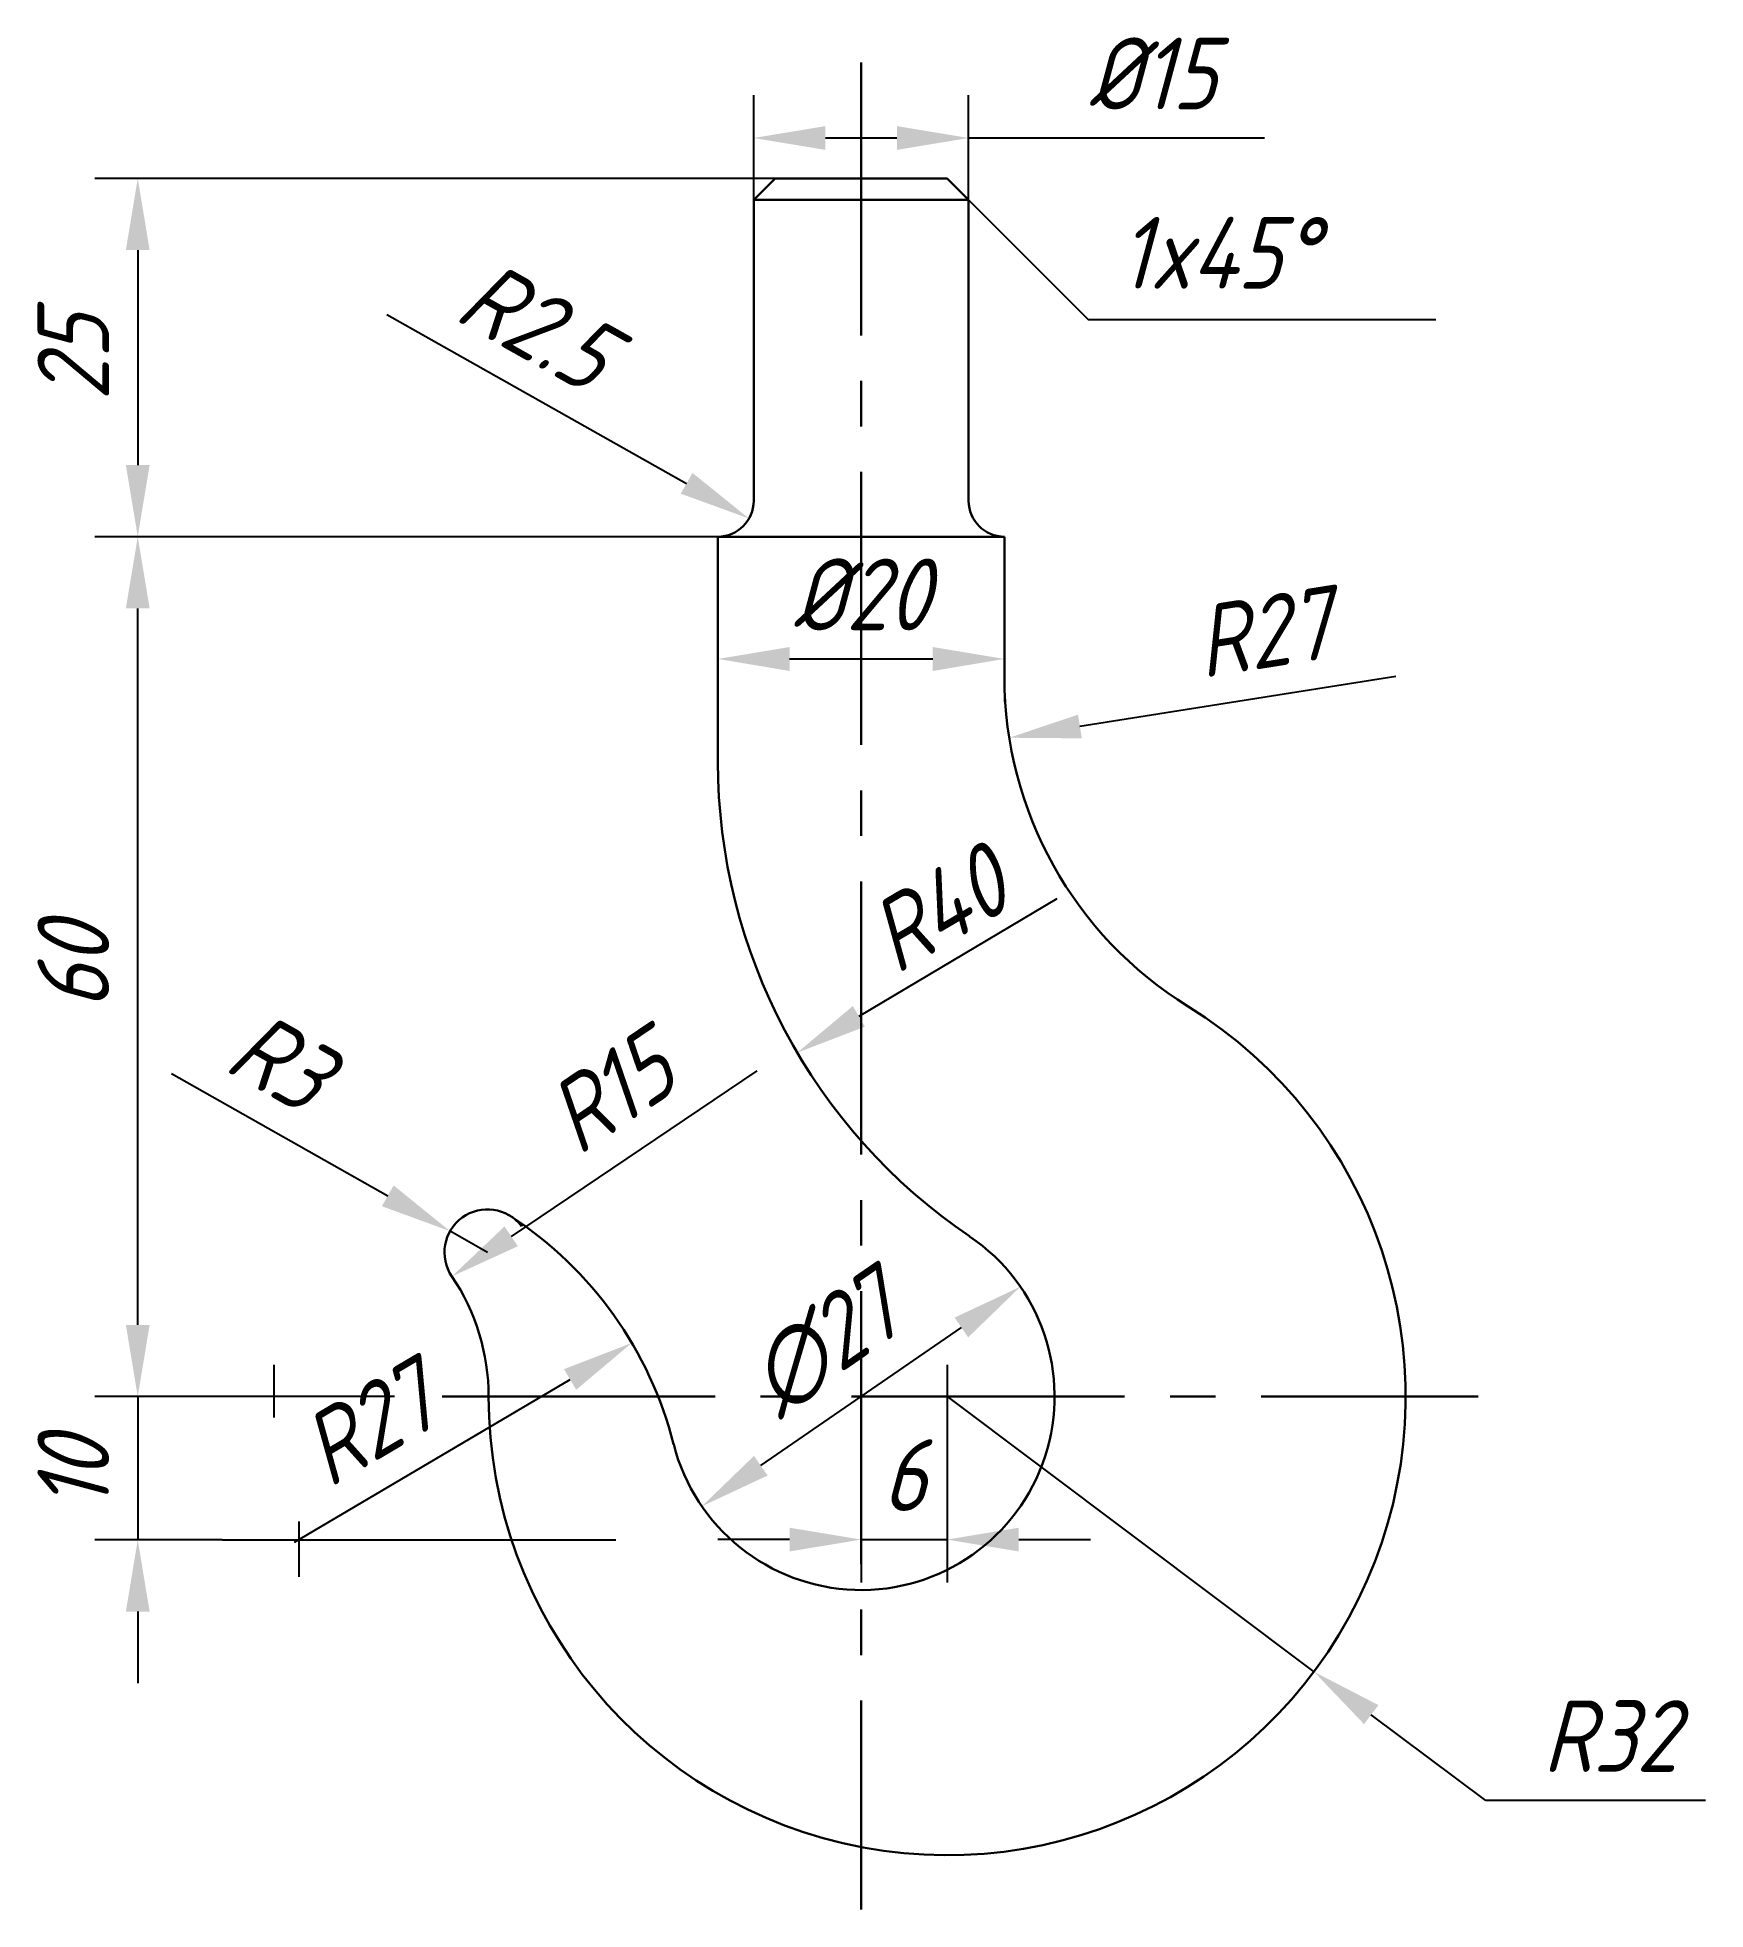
# Model space of a CAD drawing. Header units: millimetres. Extents: x 116 to 357, y 29 to 215.
# Drawn here: x 241 to 357.4, y 28.9 to 159.5 of the extents above; entities outside this region: 1.
import ezdxf

# ---------------------------------------------------------------- set-up
doc = ezdxf.new("R2010")
doc.units = ezdxf.units.MM
doc.header["$PDMODE"] = 1
doc.linetypes.add('CENTER2', pattern=[28.575, 19.05, -3.175, 3.175, -3.175])
doc.layers.get('0').update_dxf_attribs({"lineweight": 30})
doc.layers.add('图层1', color=1, linetype='CENTER2', lineweight=30)
doc.layers.add('图层2', color=5, linetype='Continuous')
doc.styles.get("Standard").update_dxf_attribs({"font": 'gbeitc.shx', "bigfont": 'gbcbig.shx'})

msp = doc.modelspace()

# ---------------------------------------------------------------- linework, layer by layer
for p, q in [((290.97, 148.16), (292.47, 149.66)), ((292.47, 149.66), (298.47, 149.66)), ((298.47, 149.66), (304.47, 149.66)), ((304.47, 149.66), (305.97, 148.16)), ((290.97, 148.16), (298.47, 148.16)), ((290.97, 127.16), (290.97, 148.16)), ((298.47, 148.16), (305.97, 148.16)), ((305.97, 148.16), (305.97, 127.16)), ((288.47, 124.66), (288.47, 108.96)), ((298.47, 124.66), (288.47, 124.66)), ((288.47, 124.66), (288.47, 124.66)), ((308.47, 124.66), (298.47, 124.66)), ((308.47, 124.66), (308.47, 124.66)), ((308.47, 124.66), (308.47, 114.86))]:
    msp.add_line(p, q)
for centre, radius, start, end in [((288.47, 127.16), 2.5, 270, 0), ((308.47, 127.16), 2.5, 180, 270), ((335.47, 114.86), 27, 180, 238.3032), ((328.47, 108.96), 40, 180, 235.8925), ((304.47, 64.66), 32, 180, 58.3032), ((272.39, 74.72), 3, 37.7656, 213.9935), ((259.22, 54.66), 27, 14.2949, 56.7192), ((304.47, 64.66), 32, 157.8998, 158.1666), ((304.47, 64.66), 32, 157.8998, 158.1666), ((298.47, 64.66), 13.5, 194.2949, 55.8925), ((257.47, 64.66), 15, 0, 33.9935), ((257.47, 64.66), 15, 360, 33.9935)]:
    msp.add_arc(centre, radius, start, end)
msp.add_point((115.61, 215.49))
at = {"layer": '图层1'}
for p, q in [((298.47, 157.75), (298.47, 28.86)), ((269.23, 64.66), (341.54, 64.66))]:
    msp.add_line(p, q, dxfattribs=at)
at = {"layer": '图层2'}
for p, q in [((290.97, 148.16), (290.97, 155.48)), ((305.97, 148.16), (305.97, 155.48)), ((295.97, 152.48), (300.97, 152.48)), ((305.97, 152.48), (326.63, 152.48)), ((292.47, 149.66), (244.98, 149.66)), ((305.97, 148.16), (314.31, 139.81)), ((247.98, 144.66), (247.98, 129.66)), ((265.37, 140.16), (286.29, 128.38)), ((314.31, 139.81), (338.59, 139.81)), ((247.98, 124.66), (244.98, 124.66)), ((288.47, 124.66), (244.98, 124.66)), ((288.47, 124.66), (288.47, 113.13)), ((308.47, 124.66), (308.47, 113.13)), ((247.98, 69.66), (247.98, 119.66)), ((293.47, 116.13), (303.47, 116.13)), ((335.79, 114.91), (313.74, 111.42)), ((312.13, 99.4), (298.31, 91.19)), ((250.34, 87.2), (265.43, 78.66)), ((291.18, 87.39), (274.05, 75.84)), ((272.39, 74.72), (269.78, 76.2)), ((291.47, 59.84), (305.47, 69.48)), ((257.47, 66.87), (257.47, 63.19)), ((304.47, 66.87), (304.47, 52.56)), ((258.93, 54.49), (278.16, 65.85)), ((265.91, 64.66), (244.98, 64.66)), ((247.98, 64.66), (244.98, 64.66)), ((247.98, 64.66), (247.98, 54.66)), ((298.47, 64.66), (298.47, 51.68)), ((304.47, 64.66), (330.07, 45.46)), ((304.47, 64.66), (304.47, 51.68)), ((259.22, 55.94), (259.22, 52.08)), ((253.87, 54.66), (244.98, 54.66)), ((253.87, 54.66), (281.35, 54.66)), ((293.47, 54.68), (288.47, 54.68)), ((298.47, 54.68), (304.47, 54.68)), ((309.47, 54.68), (314.47, 54.68)), ((247.98, 49.66), (247.98, 44.66)), ((342.07, 36.47), (334.07, 42.46)), ((357.41, 36.47), (342.07, 36.47))]:
    msp.add_line(p, q, dxfattribs=at)
for points in [[(295.97, 153.31), (295.97, 151.65), (290.97, 152.48)], [(300.97, 153.31), (300.97, 151.65), (305.97, 152.48)], [(247.15, 144.66), (248.81, 144.66), (247.98, 149.66)], [(247.15, 129.66), (248.81, 129.66), (247.98, 124.66)], [(286.7, 129.11), (285.88, 127.66), (290.64, 125.93)], [(247.15, 119.66), (248.81, 119.66), (247.98, 124.66)], [(293.47, 116.96), (293.47, 115.29), (288.47, 116.13)], [(303.47, 116.96), (303.47, 115.29), (308.47, 116.13)], [(313.61, 112.24), (313.87, 110.59), (308.8, 110.63)], [(297.89, 91.91), (298.73, 90.47), (294, 88.65)], [(265.84, 79.39), (265.02, 77.94), (269.78, 76.2)], [(273.58, 76.53), (274.51, 75.15), (269.9, 73.04)], [(304.99, 70.17), (305.94, 68.79), (309.58, 72.32)], [(247.15, 69.66), (248.81, 69.66), (247.98, 64.66)], [(277.73, 66.57), (278.58, 65.13), (282.46, 68.4)], [(290.99, 60.52), (291.94, 59.15), (287.35, 57)], [(293.47, 55.51), (293.47, 53.85), (298.47, 54.68)], [(309.47, 55.51), (309.47, 53.85), (304.47, 54.68)], [(247.15, 49.66), (248.81, 49.66), (247.98, 54.66)], [(334.57, 43.13), (333.57, 41.8), (330.07, 45.46)]]:
    msp.add_solid(points, dxfattribs=at)

# ---------------------------------------------------------------- texts
msp.add_text('1x45%%d', height=5, dxfattribs=at).set_placement((316.47, 141.97))
for s, rotation, p in [('R40', 30.5036, (300.91, 94.06)), ('R15', 33.9935, (278.73, 81.41)), ('10', 90, (245.98, 56.74))]:
    msp.add_text(s, height=5, rotation=rotation, dxfattribs=at).set_placement(p)
at = {"layer": '图层2', "char_height": 5, "attachment_point": 5}
for s, insert in [('%%C15', (318.8, 156.98)), ('%%C20', (298.47, 120.63)), ('6', (301.47, 59.18)), ('R32', (350.74, 40.97))]:
    msp.add_mtext(s, dxfattribs=dict(at, insert=insert))
for s, insert, rotation in [('R2.5', (275.86, 139.42), 330.6256), ('25', (243.48, 137.16), 90), ('R27', (326.53, 118), 9.0019), ('60', (243.48, 94.66), 90), ('R3', (257.93, 88.08), 330.4807), ('∅27', (295.91, 68.36), 34.5643), ('R27', (264.1, 62.77), 30.5861)]:
    msp.add_mtext(s, dxfattribs=dict(at, insert=insert, rotation=rotation))

doc.saveas('drawing.dxf')
